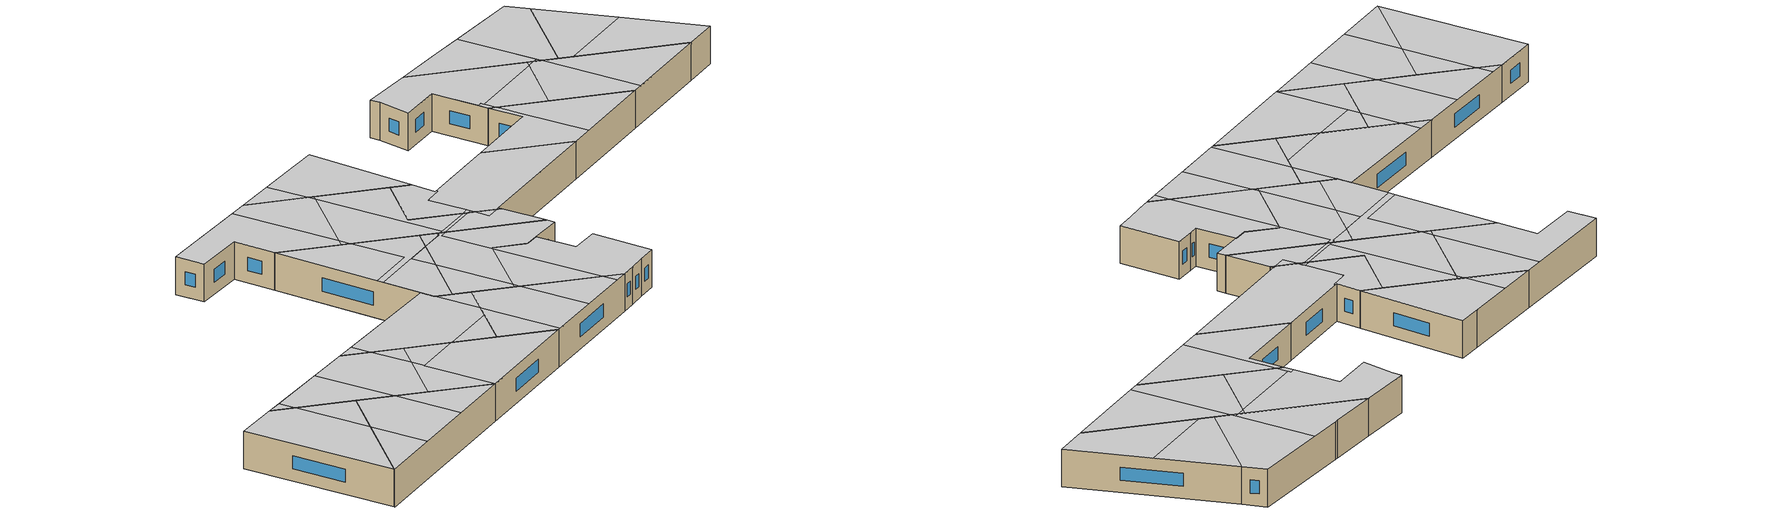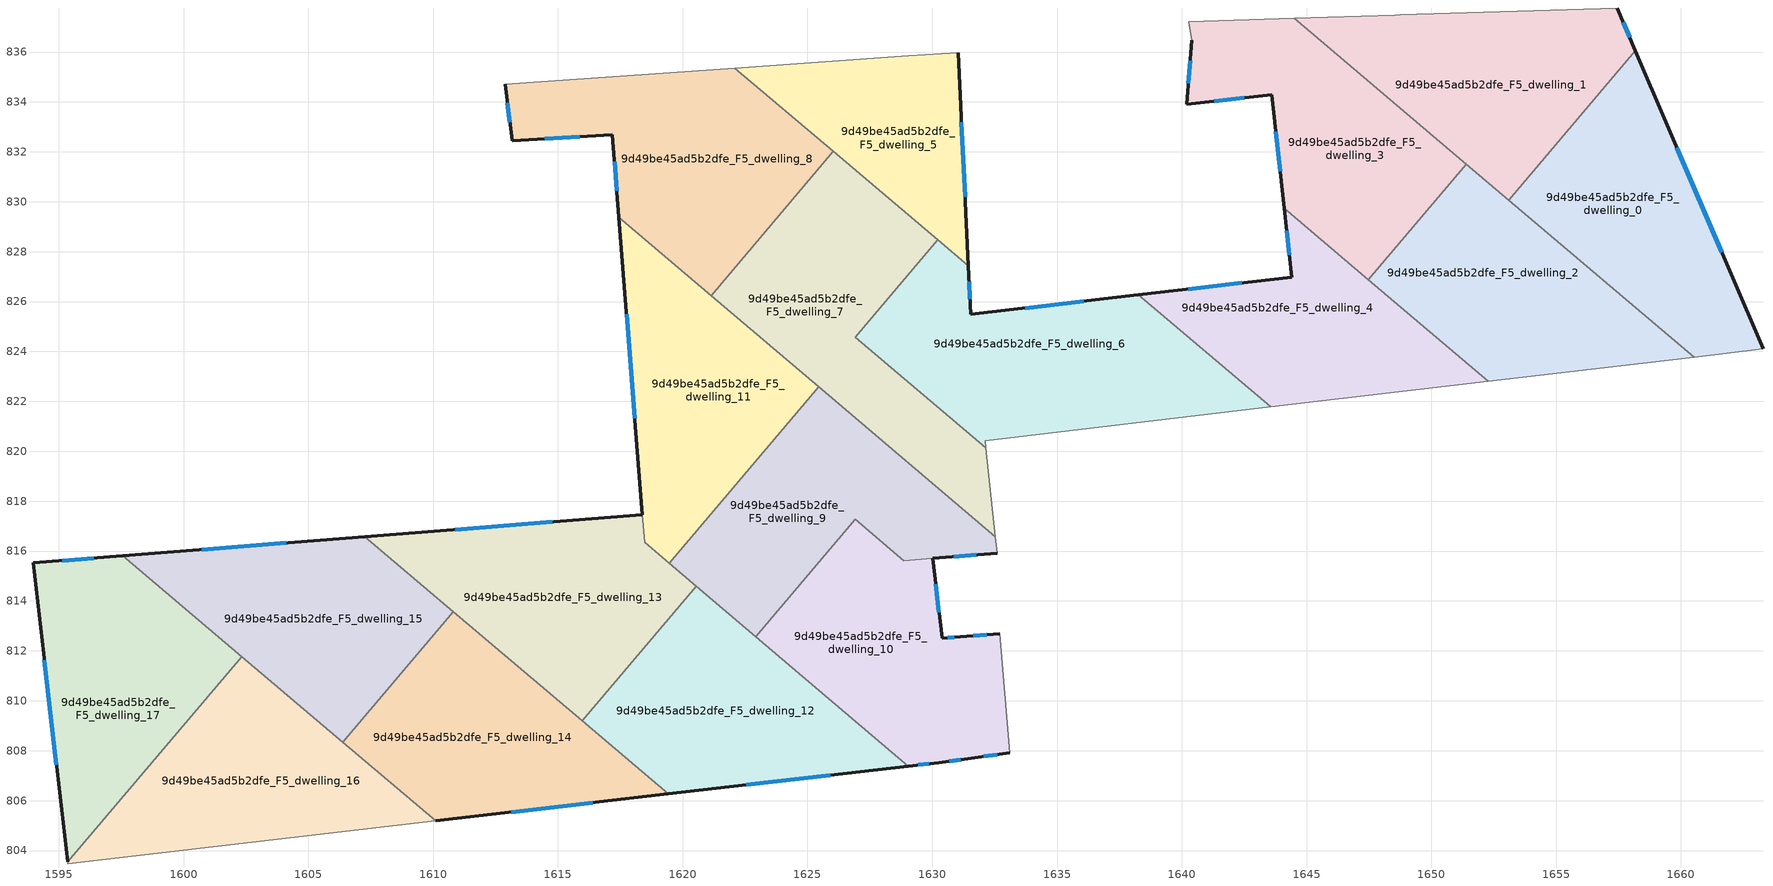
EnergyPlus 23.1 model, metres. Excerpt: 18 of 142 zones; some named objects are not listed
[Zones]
9d49be45ad5b2dfe_F5_dwelling_0
 floor to 9d49be45ad5b2dfe_F4_dwelling_0 (EU_floor_Construction): 1658.18,836.04 1663.29,824.1 1660.53,823.78 1653.11,830.06 z15
 wall outside (EU_wall_Construction): 1663.29,824.1 1658.18,836.04 z15:18
 wall to 9d49be45ad5b2dfe_F5_dwelling_1 (EU_wall_Construction): 1658.18,836.04 1653.11,830.06 z15:18
 wall adiabatic (EU_wall_Construction): 1660.53,823.78 1663.29,824.1 z15:18
 wall to 9d49be45ad5b2dfe_F5_dwelling_2 (EU_wall_Construction): 1653.11,830.06 1660.53,823.78 z15:18
 window (EU_Window_Construction): 1661.63,827.99 1659.84,832.16 z15.98:17.02
 ceiling to 9d49be45ad5b2dfe_F6_dwelling_0 (EU_floor_Construction): 1663.29,824.1 1660.71,830.14 1653.94,829.35 1660.53,823.78 z18
 ceiling to 9d49be45ad5b2dfe_F6_dwelling_1 (EU_floor_Construction): 1660.71,830.14 1658.18,836.04 1653.11,830.06 1653.94,829.35 z18
9d49be45ad5b2dfe_F5_dwelling_1
 floor to 9d49be45ad5b2dfe_F4_dwelling_1 (EU_floor_Construction): 1657.45,837.75 1658.18,836.04 1653.11,830.06 1644.51,837.35 1648.53,837.48 1648.76,837.49 z15
 wall outside (EU_wall_Construction): 1658.18,836.04 1657.45,837.75 z15:18
 wall adiabatic (EU_wall_Construction): 1657.45,837.75 1648.76,837.49 1648.53,837.48 1644.51,837.35 z15:18
 wall to 9d49be45ad5b2dfe_F5_dwelling_3 (EU_wall_Construction): 1644.51,837.35 1651.4,831.51 z15:18
 wall to 9d49be45ad5b2dfe_F5_dwelling_2 (EU_wall_Construction): 1651.4,831.51 1653.11,830.06 z15:18
 window (EU_Window_Construction): 1657.94,836.6 1657.69,837.2 z15.98:17.02
 ceiling to 9d49be45ad5b2dfe_F6_dwelling_1 (EU_floor_Construction): 1653.11,830.06 1658.18,836.04 1657.45,837.75 1651.41,837.57 1652.19,830.84 z18
 ceiling to 9d49be45ad5b2dfe_F6_dwelling_3 (EU_floor_Construction): 1652.14,831.24 1651.41,837.57 1648.76,837.49 1644.51,837.35 1651.77,831.2 z18
 ceiling to 9d49be45ad5b2dfe_F6_dwelling_2 (EU_floor_Construction): 1652.19,830.84 1652.14,831.24 1651.77,831.2 z18
9d49be45ad5b2dfe_F5_dwelling_10
 floor to 9d49be45ad5b2dfe_F4_dwelling_10 (EU_floor_Construction): 1630.01,815.71 1630.39,812.51 1631.11,812.57 1632.71,812.69 1633.11,807.91 1631.56,807.7 1630.25,807.52 1629.05,807.38 1622.92,812.57 1626.91,817.28 1628.87,815.62 z15
 wall outside (EU_wall_Construction): 1632.71,812.69 1631.11,812.57 1630.39,812.51 1630.01,815.71 / 1629.05,807.38 1630.25,807.52 1631.56,807.7 1633.11,807.91 z15:18
 wall adiabatic (EU_wall_Construction): 1633.11,807.91 1632.71,812.69 z15:18
 wall to 9d49be45ad5b2dfe_F5_dwelling_9 (EU_wall_Construction): 1630.01,815.71 1628.87,815.62 / 1628.86,815.62 1626.91,817.28 1622.92,812.57 z15:18
 wall to 9d49be45ad5b2dfe_F5_dwelling_12 (EU_wall_Construction): 1622.92,812.57 1629.05,807.38 z15:18
 window (EU_Window_Construction): 1632.19,812.65 1631.63,812.61 / 1632.07,807.77 1632.61,807.84 / 1630.68,807.58 1631.14,807.64 / 1629.44,807.43 1629.86,807.48 / 1630.27,813.55 1630.14,814.67 / 1630.88,812.55 1630.63,812.53 z15.98:17.02
 ceiling to 9d49be45ad5b2dfe_F6_dwelling_6 (EU_floor_Construction): 1633.11,807.91 1632.71,812.69 1631.11,812.57 1630.39,812.51 1630.01,815.71 1628.87,815.62 1626.91,817.28 1626.81,817.16 1627.83,808.42 1629.05,807.38 1630.25,807.52 1631.56,807.7 z18
 ceiling to 9d49be45ad5b2dfe_F6_dwelling_7 (EU_floor_Construction): 1627.83,808.42 1626.81,817.16 1623.17,812.86 1623.23,812.31 z18
 ceiling to 9d49be45ad5b2dfe_F6_dwelling_9 (EU_floor_Construction): 1623.23,812.31 1623.17,812.86 1622.92,812.57 z18
9d49be45ad5b2dfe_F5_dwelling_11
 floor to 9d49be45ad5b2dfe_F4_dwelling_11 (EU_floor_Construction): 1625.46,822.58 1619.46,815.5 1618.47,816.34 1617.44,829.37 z15
 wall outside (EU_wall_Construction): 1617.44,829.37 1618.38,817.46 z15:18
 wall to 9d49be45ad5b2dfe_F5_dwelling_9 (EU_wall_Construction): 1619.46,815.5 1625.46,822.58 z15:18
 wall to 9d49be45ad5b2dfe_F5_dwelling_7 (EU_wall_Construction): 1625.46,822.58 1621.14,826.24 z15:18
 wall to 9d49be45ad5b2dfe_F5_dwelling_13 (EU_wall_Construction): 1618.38,817.45 1618.47,816.34 1619.46,815.5 z15:18
 wall to 9d49be45ad5b2dfe_F5_dwelling_8 (EU_wall_Construction): 1621.14,826.24 1617.44,829.37 z15:18
 window (EU_Window_Construction): 1617.75,825.5 1618.08,821.33 z15.98:17.02
 ceiling to 9d49be45ad5b2dfe_F6_dwelling_11 (EU_floor_Construction): 1622.16,821.53 1621.67,825.79 1617.44,829.37 1618.1,821.05 z18
 ceiling to 9d49be45ad5b2dfe_F6_dwelling_10 (EU_floor_Construction): 1624.33,821.25 1625.46,822.58 1621.67,825.79 1622.16,821.53 1618.1,821.05 1618.14,820.53 z18
 ceiling to 9d49be45ad5b2dfe_F6_dwelling_9 (EU_floor_Construction): 1622.45,819.03 1622.23,820.97 1624.3,821.21 1624.33,821.25 1618.14,820.53 1618.42,816.94 1618.49,816.32 1619.46,815.5 z18
 ceiling adiabatic (EU_roof_Construction): 1622.45,819.03 1624.3,821.21 1622.23,820.97 z18
9d49be45ad5b2dfe_F5_dwelling_12
 floor to 9d49be45ad5b2dfe_F4_dwelling_12 (EU_floor_Construction): 1629.05,807.38 1619.43,806.27 1615.97,809.2 1620.54,814.59 z15
 wall outside (EU_wall_Construction): 1619.43,806.27 1629.05,807.38 z15:18
 wall to 9d49be45ad5b2dfe_F5_dwelling_13 (EU_wall_Construction): 1620.54,814.59 1615.97,809.2 z15:18
 wall to 9d49be45ad5b2dfe_F5_dwelling_14 (EU_wall_Construction): 1615.97,809.2 1619.43,806.27 z15:18
 wall to 9d49be45ad5b2dfe_F5_dwelling_9 (EU_wall_Construction): 1622.92,812.57 1620.54,814.59 z15:18
 window (EU_Window_Construction): 1622.56,806.63 1625.92,807.02 z15.98:17.02
 ceiling to 9d49be45ad5b2dfe_F6_dwelling_9 (EU_floor_Construction): 1623.87,806.78 1623.23,812.31 1620.54,814.59 1618.92,812.68 1619.66,806.29 z18
 ceiling to 9d49be45ad5b2dfe_F6_dwelling_6 (EU_floor_Construction): 1629.05,807.38 1627.83,808.42 1627.96,807.26 z18
 ceiling adiabatic (EU_roof_Construction): 1627.96,807.26 1627.83,808.42 1623.23,812.31 1623.87,806.78 1619.66,806.29 1618.92,812.68 1615.97,809.2 1619.43,806.27 z18
9d49be45ad5b2dfe_F5_dwelling_13
 floor to 9d49be45ad5b2dfe_F4_dwelling_13 (EU_floor_Construction): 1618.38,817.45 1618.47,816.34 1620.54,814.59 1615.97,809.2 1607.26,816.57 z15
 wall outside (EU_wall_Construction): 1618.38,817.45 1607.26,816.57 z15:18
 wall to 9d49be45ad5b2dfe_F5_dwelling_15 (EU_wall_Construction): 1607.26,816.57 1610.81,813.57 z15:18
 wall to 9d49be45ad5b2dfe_F5_dwelling_14 (EU_wall_Construction): 1610.81,813.57 1615.97,809.2 z15:18
 wall to 9d49be45ad5b2dfe_F5_dwelling_9 (EU_wall_Construction): 1620.54,814.59 1619.46,815.5 z15:18
 window (EU_Window_Construction): 1614.77,817.17 1610.88,816.86 z15.98:17.02
 ceiling to 9d49be45ad5b2dfe_F6_dwelling_13 (EU_floor_Construction): 1618.23,811.87 1618.92,812.68 1618.49,816.32 1618.47,816.34 1618.42,816.94 1618.36,817.45 1608.79,816.69 1608.97,815.13 1613.47,811.32 z18
 ceiling to 9d49be45ad5b2dfe_F6_dwelling_12 (EU_floor_Construction): 1615.97,809.2 1618.23,811.87 1613.47,811.32 z18
 ceiling to 9d49be45ad5b2dfe_F6_dwelling_14 (EU_floor_Construction): 1608.97,815.13 1608.79,816.69 1607.26,816.57 z18
 ceiling to 9d49be45ad5b2dfe_F6_dwelling_9 (EU_floor_Construction): 1618.92,812.68 1620.54,814.59 1618.49,816.32 z18
9d49be45ad5b2dfe_F5_dwelling_14
 floor to 9d49be45ad5b2dfe_F4_dwelling_14 (EU_floor_Construction): 1619.43,806.27 1610.1,805.18 1606.38,808.34 1610.81,813.57 z15
 wall outside (EU_wall_Construction): 1610.1,805.18 1619.43,806.27 z15:18
 wall to 9d49be45ad5b2dfe_F5_dwelling_15 (EU_wall_Construction): 1610.81,813.57 1606.38,808.34 z15:18
 wall to 9d49be45ad5b2dfe_F5_dwelling_16 (EU_wall_Construction): 1606.38,808.34 1610.1,805.18 z15:18
 window (EU_Window_Construction): 1613.14,805.54 1616.4,805.91 z15.98:17.02
 ceiling to 9d49be45ad5b2dfe_F6_dwelling_12 (EU_floor_Construction): 1619.43,806.27 1613.47,811.32 1609.46,810.85 1610.12,805.19 z18
 ceiling to 9d49be45ad5b2dfe_F6_dwelling_14 (EU_floor_Construction): 1610.12,805.19 1609.35,811.85 1606.38,808.34 1610.1,805.18 z18
 ceiling to 9d49be45ad5b2dfe_F6_dwelling_13 (EU_floor_Construction): 1613.47,811.32 1610.81,813.57 1609.35,811.85 1609.46,810.85 z18
9d49be45ad5b2dfe_F5_dwelling_15
 floor to 9d49be45ad5b2dfe_F4_dwelling_15 (EU_floor_Construction): 1610.81,813.57 1606.38,808.34 1597.57,815.81 1607.26,816.57 z15
 wall outside (EU_wall_Construction): 1607.26,816.57 1597.57,815.81 z15:18
 wall to 9d49be45ad5b2dfe_F5_dwelling_17 (EU_wall_Construction): 1597.57,815.81 1602.33,811.77 z15:18
 wall to 9d49be45ad5b2dfe_F5_dwelling_16 (EU_wall_Construction): 1602.33,811.77 1606.37,808.34 z15:18
 window (EU_Window_Construction): 1604.11,816.32 1600.72,816.06 z15.98:17.02
 ceiling to 9d49be45ad5b2dfe_F6_dwelling_14 (EU_floor_Construction): 1606.38,808.34 1609.35,811.85 1608.97,815.13 1607.26,816.57 1603.77,816.3 1604.51,809.93 z18
 ceiling to 9d49be45ad5b2dfe_F6_dwelling_13 (EU_floor_Construction): 1609.35,811.85 1610.81,813.57 1608.97,815.13 z18
 ceiling to 9d49be45ad5b2dfe_F6_dwelling_15 (EU_floor_Construction): 1604.51,809.93 1603.77,816.3 1598.83,815.91 1598.98,814.61 z18
 ceiling to 9d49be45ad5b2dfe_F6_dwelling_16 (EU_floor_Construction): 1598.98,814.61 1598.83,815.91 1597.57,815.81 z18
9d49be45ad5b2dfe_F5_dwelling_16
 floor to 9d49be45ad5b2dfe_F4_dwelling_16 (EU_floor_Construction): 1610.1,805.18 1595.36,803.47 1595.35,803.54 1602.33,811.77 z15
 wall adiabatic (EU_wall_Construction): 1595.35,803.54 1595.36,803.47 1610.1,805.18 z15:18
 wall to 9d49be45ad5b2dfe_F5_dwelling_17 (EU_wall_Construction): 1602.33,811.77 1595.35,803.54 z15:18
 ceiling to 9d49be45ad5b2dfe_F6_dwelling_15 (EU_floor_Construction): 1605.12,804.61 1604.51,809.93 1602.33,811.77 1599.67,808.64 1600.21,804.04 z18
 ceiling to 9d49be45ad5b2dfe_F6_dwelling_16 (EU_floor_Construction): 1600.21,804.04 1599.67,808.64 1595.35,803.54 1595.36,803.47 z18
 ceiling to 9d49be45ad5b2dfe_F6_dwelling_14 (EU_floor_Construction): 1610.1,805.18 1604.51,809.93 1605.12,804.61 z18
9d49be45ad5b2dfe_F5_dwelling_17
 floor to 9d49be45ad5b2dfe_F4_dwelling_17 (EU_floor_Construction): 1602.33,811.77 1595.35,803.54 1593.96,815.52 1597.57,815.81 z15
 wall outside (EU_wall_Construction): 1597.57,815.81 1593.96,815.52 1595.35,803.54 z15:18
 window (EU_Window_Construction): 1594.42,811.63 1594.9,807.44 / 1596.4,815.72 1595.14,815.62 z15.98:17.02
 ceiling to 9d49be45ad5b2dfe_F6_dwelling_16 (EU_floor_Construction): 1595.35,803.54 1599.67,808.64 1598.98,814.61 1597.57,815.81 1593.96,815.52 z18
 ceiling to 9d49be45ad5b2dfe_F6_dwelling_15 (EU_floor_Construction): 1599.67,808.64 1602.33,811.77 1598.98,814.61 z18
9d49be45ad5b2dfe_F5_dwelling_2
 floor to 9d49be45ad5b2dfe_F4_dwelling_2 (EU_floor_Construction): 1660.53,823.78 1652.28,822.8 1647.47,826.88 1651.4,831.51 z15
 wall to 9d49be45ad5b2dfe_F5_dwelling_3 (EU_wall_Construction): 1651.4,831.51 1647.47,826.88 z15:18
 wall adiabatic (EU_wall_Construction): 1652.28,822.8 1660.53,823.78 z15:18
 wall to 9d49be45ad5b2dfe_F5_dwelling_4 (EU_wall_Construction): 1647.47,826.88 1652.28,822.8 z15:18
 ceiling to 9d49be45ad5b2dfe_F6_dwelling_2 (EU_floor_Construction): 1653.11,822.9 1652.19,830.84 1651.77,831.2 1651.06,831.11 1647.47,826.88 1652.28,822.8 z18
 ceiling adiabatic (EU_roof_Construction): 1660.53,823.78 1652.19,830.84 1653.11,822.9 z18
 ceiling to 9d49be45ad5b2dfe_F6_dwelling_3 (EU_floor_Construction): 1651.77,831.2 1651.4,831.51 1651.06,831.11 z18
9d49be45ad5b2dfe_F5_dwelling_3
 floor to 9d49be45ad5b2dfe_F4_dwelling_3 (EU_floor_Construction): 1651.4,831.51 1647.47,826.88 1644.1,829.74 1643.6,834.28 1640.2,833.9 1640.4,836.48 1640.28,837.21 1644.51,837.35 z15
 wall outside (EU_wall_Construction): 1640.4,836.48 1640.2,833.9 1643.6,834.28 1644.1,829.74 z15:18
 wall adiabatic (EU_wall_Construction): 1644.51,837.35 1640.28,837.21 1640.4,836.48 z15:18
 wall to 9d49be45ad5b2dfe_F5_dwelling_4 (EU_wall_Construction): 1644.1,829.74 1647.47,826.88 z15:18
 window (EU_Window_Construction): 1643.76,832.8 1643.94,831.21 / 1641.31,834.02 1642.5,834.16 / 1640.34,835.64 1640.27,834.74 z15.98:17.02
 ceiling to 9d49be45ad5b2dfe_F6_dwelling_3 (EU_floor_Construction): 1651.06,831.11 1651.4,831.51 1644.51,837.35 1640.28,837.21 1640.4,836.48 1640.2,833.9 1643.6,834.28 1644.01,830.55 1644.39,830.59 1644.42,830.34 z18
 ceiling to 9d49be45ad5b2dfe_F6_dwelling_4 (EU_floor_Construction): 1644.53,829.37 1644.39,830.59 1644.01,830.55 1644.1,829.74 z18
 ceiling to 9d49be45ad5b2dfe_F6_dwelling_2 (EU_floor_Construction): 1647.47,826.88 1651.06,831.11 1644.42,830.34 1644.53,829.37 z18
9d49be45ad5b2dfe_F5_dwelling_4
 floor to 9d49be45ad5b2dfe_F4_dwelling_4 (EU_floor_Construction): 1652.28,822.8 1643.56,821.78 1638.26,826.27 1644.4,826.98 1644.1,829.74 z15
 wall outside (EU_wall_Construction): 1644.1,829.74 1644.4,826.98 1638.26,826.27 z15:18
 wall adiabatic (EU_wall_Construction): 1643.56,821.78 1652.28,822.8 z15:18
 wall to 9d49be45ad5b2dfe_F5_dwelling_6 (EU_wall_Construction): 1638.26,826.27 1643.56,821.78 z15:18
 window (EU_Window_Construction): 1642.41,826.75 1640.26,826.5 / 1644.2,828.84 1644.3,827.88 z15.98:17.02
 ceiling to 9d49be45ad5b2dfe_F6_dwelling_4 (EU_floor_Construction): 1645.38,821.99 1644.75,827.48 1644.72,827.76 1644.71,827.77 1644.71,827.79 1644.64,828.37 1644.61,828.67 1644.6,828.78 1644.58,828.97 1644.53,829.37 1644.1,829.74 1644.4,826.98 1638.26,826.27 1643.56,821.78 z18
 ceiling to 9d49be45ad5b2dfe_F6_dwelling_2 (EU_floor_Construction): 1652.28,822.8 1644.53,829.37 1644.58,828.97 1644.6,828.78 1644.61,828.67 1644.63,828.45 1644.65,828.28 1644.71,827.79 1644.71,827.77 1644.72,827.76 1644.75,827.48 1645.38,821.99 z18
9d49be45ad5b2dfe_F5_dwelling_5
 floor to 9d49be45ad5b2dfe_F4_dwelling_5 (EU_floor_Construction): 1631.03,835.96 1631.45,827.43 1622.09,835.36 1629.06,835.84 z15
 wall outside (EU_wall_Construction): 1631.45,827.43 1631.03,835.96 z15:18
 wall adiabatic (EU_wall_Construction): 1631.03,835.96 1629.06,835.84 1622.09,835.36 z15:18
 wall to 9d49be45ad5b2dfe_F5_dwelling_7 (EU_wall_Construction): 1626.03,832.02 1630.22,828.47 z15:18
 wall to 9d49be45ad5b2dfe_F5_dwelling_6 (EU_wall_Construction): 1630.22,828.47 1631.45,827.43 z15:18
 wall to 9d49be45ad5b2dfe_F5_dwelling_8 (EU_wall_Construction): 1622.09,835.36 1626.03,832.02 z15:18
 window (EU_Window_Construction): 1631.31,830.2 1631.17,833.19 z15.98:17.02
 ceiling to 9d49be45ad5b2dfe_F6_dwelling_8 (EU_floor_Construction): 1631.45,827.43 1631.03,835.96 1629.06,835.84 1625.28,835.58 1625.65,832.34 z18
 ceiling to 9d49be45ad5b2dfe_F6_dwelling_10 (EU_floor_Construction): 1625.65,832.34 1625.28,835.58 1622.09,835.36 z18
9d49be45ad5b2dfe_F5_dwelling_6
 floor to 9d49be45ad5b2dfe_F4_dwelling_6 (EU_floor_Construction): 1638.26,826.27 1643.56,821.78 1632.12,820.43 1632.15,820.15 1626.92,824.58 1630.22,828.47 1631.45,827.43 1631.54,825.48 z15
 wall outside (EU_wall_Construction): 1638.26,826.27 1631.54,825.48 1631.45,827.43 z15:18
 wall to 9d49be45ad5b2dfe_F5_dwelling_7 (EU_wall_Construction): 1630.22,828.47 1626.92,824.58 1632.15,820.15 z15:18
 wall adiabatic (EU_wall_Construction): 1632.15,820.15 1632.12,820.43 1643.56,821.78 z15:18
 window (EU_Window_Construction): 1631.51,826.11 1631.48,826.79 / 1636.08,826.01 1633.73,825.74 z15.98:17.02
 ceiling to 9d49be45ad5b2dfe_F6_dwelling_7 (EU_floor_Construction): 1630.59,821.77 1630.56,822.04 1629.99,821.98 1630.28,821.73 z18
 ceiling to 9d49be45ad5b2dfe_F6_dwelling_8 (EU_floor_Construction): 1630.56,822.04 1630.2,825.15 1630.35,825.16 1630.34,825.19 1631.7,825.35 1631.69,825.5 1631.54,825.48 1631.45,827.43 1630.22,828.47 1626.92,824.58 1629.99,821.98 z18
 ceiling to 9d49be45ad5b2dfe_F6_dwelling_6 (EU_floor_Construction): 1630.63,821.43 1630.59,821.77 1630.28,821.73 z18; 1632.15,820.15 1632.12,820.43 1631.85,820.4 z18
 ceiling adiabatic (EU_roof_Construction): 1643.56,821.78 1638.26,826.27 1631.54,825.48 1631.69,825.5 1631.7,825.35 1630.34,825.19 1630.35,825.16 1630.2,825.15 1630.63,821.43 1631.85,820.4 z18
9d49be45ad5b2dfe_F5_dwelling_7
 floor to 9d49be45ad5b2dfe_F4_dwelling_7 (EU_floor_Construction): 1630.22,828.47 1626.92,824.58 1632.15,820.15 1632.53,816.58 1621.14,826.24 1626.03,832.02 z15
 wall adiabatic (EU_wall_Construction): 1632.53,816.58 1632.15,820.15 z15:18
 wall to 9d49be45ad5b2dfe_F5_dwelling_8 (EU_wall_Construction): 1626.03,832.02 1621.14,826.24 z15:18
 wall to 9d49be45ad5b2dfe_F5_dwelling_9 (EU_wall_Construction): 1625.46,822.58 1632.53,816.58 z15:18
 ceiling to 9d49be45ad5b2dfe_F6_dwelling_10 (EU_floor_Construction): 1626.9,821.62 1625.73,831.66 1621.56,826.74 1621.67,825.79 1626.63,821.59 z18
 ceiling to 9d49be45ad5b2dfe_F6_dwelling_8 (EU_floor_Construction): 1629.99,821.98 1626.92,824.58 1630.22,828.47 1626.03,832.02 1625.73,831.66 1626.9,821.62 z18
 ceiling to 9d49be45ad5b2dfe_F6_dwelling_11 (EU_floor_Construction): 1621.67,825.79 1621.56,826.74 1621.14,826.24 z18
 ceiling to 9d49be45ad5b2dfe_F6_dwelling_5 (EU_floor_Construction): 1631.85,820.4 1630.63,821.43 1630.76,820.27 z18
 ceiling to 9d49be45ad5b2dfe_F6_dwelling_6 (EU_floor_Construction): 1632.53,816.59 1632.15,820.15 1631.85,820.4 1630.76,820.27 1630.63,821.43 1630.28,821.73 1626.92,821.34 z18
 ceiling to 9d49be45ad5b2dfe_F6_dwelling_7 (EU_floor_Construction): 1630.28,821.73 1629.99,821.98 1626.63,821.59 1626.92,821.34 z18
9d49be45ad5b2dfe_F5_dwelling_8
 floor to 9d49be45ad5b2dfe_F4_dwelling_8 (EU_floor_Construction): 1626.03,832.02 1621.14,826.24 1617.44,829.37 1617.18,832.68 1613.16,832.44 1612.88,834.71 1622.09,835.36 z15
 wall outside (EU_wall_Construction): 1612.88,834.71 1613.16,832.44 1617.18,832.68 1617.44,829.37 z15:18
 wall adiabatic (EU_wall_Construction): 1622.09,835.36 1612.88,834.71 z15:18
 window (EU_Window_Construction): 1617.27,831.61 1617.36,830.45 / 1614.47,832.52 1615.88,832.6 / 1612.97,833.97 1613.07,833.18 z15.98:17.02
 ceiling to 9d49be45ad5b2dfe_F6_dwelling_11 (EU_floor_Construction): 1621.14,826.24 1621.56,826.74 1620.57,835.25 1612.88,834.71 1613.16,832.44 1617.18,832.68 1617.44,829.37 z18
 ceiling to 9d49be45ad5b2dfe_F6_dwelling_10 (EU_floor_Construction): 1621.56,826.74 1625.73,831.66 1625.65,832.34 1622.09,835.36 1620.57,835.25 z18
 ceiling to 9d49be45ad5b2dfe_F6_dwelling_8 (EU_floor_Construction): 1625.73,831.66 1626.03,832.02 1625.65,832.34 z18
9d49be45ad5b2dfe_F5_dwelling_9
 floor to 9d49be45ad5b2dfe_F4_dwelling_9 (EU_floor_Construction): 1632.53,816.58 1632.6,815.92 1628.87,815.62 1626.91,817.28 1622.92,812.57 1619.46,815.5 1625.46,822.58 z15
 wall outside (EU_wall_Construction): 1630.02,815.71 1632.6,815.92 z15:18
 wall adiabatic (EU_wall_Construction): 1632.6,815.92 1632.53,816.58 z15:18
 window (EU_Window_Construction): 1630.86,815.78 1631.76,815.85 z15.98:17.02
 ceiling to 9d49be45ad5b2dfe_F6_dwelling_7 (EU_floor_Construction): 1623.17,812.86 1626.81,817.16 1626.33,821.28 1626.92,821.34 1626.63,821.59 1626.3,821.55 1626.31,821.44 1624.3,821.21 1622.45,819.03 z18
 ceiling to 9d49be45ad5b2dfe_F6_dwelling_6 (EU_floor_Construction): 1632.6,815.92 1632.53,816.59 1626.92,821.34 1626.33,821.28 1626.81,817.16 1626.91,817.28 1628.86,815.62 z18
 ceiling to 9d49be45ad5b2dfe_F6_dwelling_9 (EU_floor_Construction): 1622.92,812.57 1623.17,812.86 1622.45,819.03 1619.46,815.5 z18; 1626.31,821.44 1626.31,821.48 1624.33,821.25 1624.3,821.21 z18
 ceiling to 9d49be45ad5b2dfe_F6_dwelling_10 (EU_floor_Construction): 1626.63,821.59 1625.46,822.58 1624.33,821.25 1626.31,821.48 1626.3,821.55 z18
[Building]
EU S2 Campaign: North Axis=0; Terrain=City; Solar Distribution=FullExterior
[Site:Location]
Bologna: Latitude=44.5; Longitude=11.25; Time Zone=1; Elevation=37
[SizingPeriod:WeatherFileDays]
AnnualSizingPeriod: Begin Month=1; Begin Day of Month=1; End Month=12; End Day of Month=31; Day of Week for Start Day=Monday; Use Weather File Daylight Saving Period=No; Use Weather File Rain and Snow Indicators=No
[MATERIAL]
EU_InternalMass_Material: Roughness=MediumRough; Thickness=0.1; Conductivity=1; Density=1800; Specific Heat=900; Thermal Absorptance=0.9; Solar Absorptance=0.7; Visible Absorptance=0.7
[MATERIAL:NOMASS] Roughness=MediumRough; Thermal Absorptance=0.9; Solar Absorptance=0.7; Visible Absorptance=0.7
Name | Thermal Resistance
EU_wall_NoMass | 0.905828
EU_roof_NoMass | 0.37593
EU_floor_NoMass | 0.67114
[WINDOWMATERIAL:SIMPLEGLAZINGSYSTEM]
EU_Window_SimpleGlazing: UFactor=4.52486; Solar Heat Gain Coefficient=0.85; Visible Transmittance=0.85
[CONSTRUCTION]
EU_wall_Construction: EU_wall_NoMass
EU_roof_Construction: EU_roof_NoMass
EU_floor_Construction: EU_floor_NoMass
EU_Window_Construction: EU_Window_SimpleGlazing
EU_InternalMass_Construction: EU_InternalMass_Material
[ZONE] Type=1; Multiplier=1; Ceiling Height=autocalculate; Floor Area=autocalculate; Part of Total Floor Area=Yes
Name | Volume
9d49be45ad5b2dfe_F5_dwelling_0 | 166.42
9d49be45ad5b2dfe_F5_dwelling_1 | 166.406
9d49be45ad5b2dfe_F5_dwelling_10 | 168.581
9d49be45ad5b2dfe_F5_dwelling_11 | 164.245
9d49be45ad5b2dfe_F5_dwelling_12 | 166.401
9d49be45ad5b2dfe_F5_dwelling_13 | 168.286
9d49be45ad5b2dfe_F5_dwelling_14 | 166.407
9d49be45ad5b2dfe_F5_dwelling_15 | 166.425
9d49be45ad5b2dfe_F5_dwelling_16; 9d49be45ad5b2dfe_F5_dwelling_17 | 166.411
9d49be45ad5b2dfe_F5_dwelling_2 | 166.408
9d49be45ad5b2dfe_F5_dwelling_3 | 166.436
9d49be45ad5b2dfe_F5_dwelling_4 | 144.458
9d49be45ad5b2dfe_F5_dwelling_5 | 115.017
9d49be45ad5b2dfe_F5_dwelling_6 | 203.076
9d49be45ad5b2dfe_F5_dwelling_7 | 185.073
9d49be45ad5b2dfe_F5_dwelling_8 | 185.024
9d49be45ad5b2dfe_F5_dwelling_9 | 164.002
[INTERNALMASS] Construction=EU_InternalMass_Construction
Name | Zone or ZoneList | Surface Area
9d49be45ad5b2dfe_F5_dwelling_0_EU_InternalMass | 9d49be45ad5b2dfe_F5_dwelling_0 | 55.4743
9d49be45ad5b2dfe_F5_dwelling_1_EU_InternalMass | 9d49be45ad5b2dfe_F5_dwelling_1 | 55.4686
9d49be45ad5b2dfe_F5_dwelling_2_EU_InternalMass | 9d49be45ad5b2dfe_F5_dwelling_2 | 55.4699
9d49be45ad5b2dfe_F5_dwelling_3_EU_InternalMass | 9d49be45ad5b2dfe_F5_dwelling_3 | 55.4782
9d49be45ad5b2dfe_F5_dwelling_4_EU_InternalMass | 9d49be45ad5b2dfe_F5_dwelling_4 | 48.1524
9d49be45ad5b2dfe_F5_dwelling_5_EU_InternalMass | 9d49be45ad5b2dfe_F5_dwelling_5 | 38.3375
9d49be45ad5b2dfe_F5_dwelling_6_EU_InternalMass | 9d49be45ad5b2dfe_F5_dwelling_6 | 67.6956
9d49be45ad5b2dfe_F5_dwelling_7_EU_InternalMass | 9d49be45ad5b2dfe_F5_dwelling_7 | 61.6908
9d49be45ad5b2dfe_F5_dwelling_8_EU_InternalMass | 9d49be45ad5b2dfe_F5_dwelling_8 | 61.6752
9d49be45ad5b2dfe_F5_dwelling_9_EU_InternalMass | 9d49be45ad5b2dfe_F5_dwelling_9 | 54.6684
9d49be45ad5b2dfe_F5_dwelling_10_EU_InternalMass | 9d49be45ad5b2dfe_F5_dwelling_10 | 56.195
9d49be45ad5b2dfe_F5_dwelling_11_EU_InternalMass | 9d49be45ad5b2dfe_F5_dwelling_11 | 54.7399
9d49be45ad5b2dfe_F5_dwelling_12_EU_InternalMass | 9d49be45ad5b2dfe_F5_dwelling_12 | 55.4696
9d49be45ad5b2dfe_F5_dwelling_13_EU_InternalMass | 9d49be45ad5b2dfe_F5_dwelling_13 | 56.0965
9d49be45ad5b2dfe_F5_dwelling_14_EU_InternalMass | 9d49be45ad5b2dfe_F5_dwelling_14 | 55.4686
9d49be45ad5b2dfe_F5_dwelling_15_EU_InternalMass | 9d49be45ad5b2dfe_F5_dwelling_15 | 55.4745
9d49be45ad5b2dfe_F5_dwelling_16_EU_InternalMass | 9d49be45ad5b2dfe_F5_dwelling_16 | 55.4749
9d49be45ad5b2dfe_F5_dwelling_17_EU_InternalMass | 9d49be45ad5b2dfe_F5_dwelling_17 | 55.4727
[OTHEREQUIPMENT] Fuel Type=Electricity; Design Level Calculation Method=Watts/Area; Power per Zone Floor Area=1; Fraction Latent=0; Fraction Radiant=0; Fraction Lost=0; Carbon Dioxide Generation Rate=0; EndUse Subcategory=EU_Step8_InternalGains
Name | Zone or ZoneList or Space or SpaceList | Schedule
EU_Step8_InternalGain_9d49be45ad5b2dfe_F5_dwelling_0_f000 | 9d49be45ad5b2dfe_F5_dwelling_0 | EU_Step8_GainSchedule_9d49be45ad5b2dfe_F5_dwelling_0_f000
EU_Step8_InternalGain_9d49be45ad5b2dfe_F5_dwelling_1_f000 | 9d49be45ad5b2dfe_F5_dwelling_1 | EU_Step8_GainSchedule_9d49be45ad5b2dfe_F5_dwelling_1_f000
EU_Step8_InternalGain_9d49be45ad5b2dfe_F5_dwelling_2_f000 | 9d49be45ad5b2dfe_F5_dwelling_2 | EU_Step8_GainSchedule_9d49be45ad5b2dfe_F5_dwelling_2_f000
EU_Step8_InternalGain_9d49be45ad5b2dfe_F5_dwelling_3_f000 | 9d49be45ad5b2dfe_F5_dwelling_3 | EU_Step8_GainSchedule_9d49be45ad5b2dfe_F5_dwelling_3_f000
EU_Step8_InternalGain_9d49be45ad5b2dfe_F5_dwelling_4_f000 | 9d49be45ad5b2dfe_F5_dwelling_4 | EU_Step8_GainSchedule_9d49be45ad5b2dfe_F5_dwelling_4_f000
EU_Step8_InternalGain_9d49be45ad5b2dfe_F5_dwelling_5_f000 | 9d49be45ad5b2dfe_F5_dwelling_5 | EU_Step8_GainSchedule_9d49be45ad5b2dfe_F5_dwelling_5_f000
EU_Step8_InternalGain_9d49be45ad5b2dfe_F5_dwelling_6_f000 | 9d49be45ad5b2dfe_F5_dwelling_6 | EU_Step8_GainSchedule_9d49be45ad5b2dfe_F5_dwelling_6_f000
EU_Step8_InternalGain_9d49be45ad5b2dfe_F5_dwelling_7_f000 | 9d49be45ad5b2dfe_F5_dwelling_7 | EU_Step8_GainSchedule_9d49be45ad5b2dfe_F5_dwelling_7_f000
EU_Step8_InternalGain_9d49be45ad5b2dfe_F5_dwelling_8_f000 | 9d49be45ad5b2dfe_F5_dwelling_8 | EU_Step8_GainSchedule_9d49be45ad5b2dfe_F5_dwelling_8_f000
EU_Step8_InternalGain_9d49be45ad5b2dfe_F5_dwelling_9_f000 | 9d49be45ad5b2dfe_F5_dwelling_9 | EU_Step8_GainSchedule_9d49be45ad5b2dfe_F5_dwelling_9_f000
EU_Step8_InternalGain_9d49be45ad5b2dfe_F5_dwelling_10_f000 | 9d49be45ad5b2dfe_F5_dwelling_10 | EU_Step8_GainSchedule_9d49be45ad5b2dfe_F5_dwelling_10_f000
EU_Step8_InternalGain_9d49be45ad5b2dfe_F5_dwelling_11_f000 | 9d49be45ad5b2dfe_F5_dwelling_11 | EU_Step8_GainSchedule_9d49be45ad5b2dfe_F5_dwelling_11_f000
EU_Step8_InternalGain_9d49be45ad5b2dfe_F5_dwelling_12_f000 | 9d49be45ad5b2dfe_F5_dwelling_12 | EU_Step8_GainSchedule_9d49be45ad5b2dfe_F5_dwelling_12_f000
EU_Step8_InternalGain_9d49be45ad5b2dfe_F5_dwelling_13_f000 | 9d49be45ad5b2dfe_F5_dwelling_13 | EU_Step8_GainSchedule_9d49be45ad5b2dfe_F5_dwelling_13_f000
EU_Step8_InternalGain_9d49be45ad5b2dfe_F5_dwelling_14_f000 | 9d49be45ad5b2dfe_F5_dwelling_14 | EU_Step8_GainSchedule_9d49be45ad5b2dfe_F5_dwelling_14_f000
EU_Step8_InternalGain_9d49be45ad5b2dfe_F5_dwelling_15_f000 | 9d49be45ad5b2dfe_F5_dwelling_15 | EU_Step8_GainSchedule_9d49be45ad5b2dfe_F5_dwelling_15_f000
EU_Step8_InternalGain_9d49be45ad5b2dfe_F5_dwelling_16_f000 | 9d49be45ad5b2dfe_F5_dwelling_16 | EU_Step8_GainSchedule_9d49be45ad5b2dfe_F5_dwelling_16_f000
EU_Step8_InternalGain_9d49be45ad5b2dfe_F5_dwelling_17_f000 | 9d49be45ad5b2dfe_F5_dwelling_17 | EU_Step8_GainSchedule_9d49be45ad5b2dfe_F5_dwelling_17_f000
[ZONEVENTILATION:DESIGNFLOWRATE] Schedule=EU_AlwaysOn; Design Flow Rate Calculation Method=AirChanges/Hour; Air Changes per Hour=0.73129; Ventilation Type=Natural; Fan Pressure Rise=0; Fan Total Efficiency=1; Constant Term Coefficient=1; Temperature Term Coefficient=0; Velocity Term Coefficient=0; Velocity Squared Term Coefficient=0; Minimum Indoor Temperature=-100; Maximum Indoor Temperature=100; Delta Temperature=-100; Minimum Outdoor Temperature=-100; Maximum Outdoor Temperature=100; Maximum Wind Speed=40
Name | Zone or ZoneList or Space or SpaceList
EU_ConstantAir_9d49be45ad5b2dfe_F5_dwelling_0 | 9d49be45ad5b2dfe_F5_dwelling_0
EU_ConstantAir_9d49be45ad5b2dfe_F5_dwelling_1 | 9d49be45ad5b2dfe_F5_dwelling_1
EU_ConstantAir_9d49be45ad5b2dfe_F5_dwelling_2 | 9d49be45ad5b2dfe_F5_dwelling_2
EU_ConstantAir_9d49be45ad5b2dfe_F5_dwelling_3 | 9d49be45ad5b2dfe_F5_dwelling_3
EU_ConstantAir_9d49be45ad5b2dfe_F5_dwelling_4 | 9d49be45ad5b2dfe_F5_dwelling_4
EU_ConstantAir_9d49be45ad5b2dfe_F5_dwelling_5 | 9d49be45ad5b2dfe_F5_dwelling_5
EU_ConstantAir_9d49be45ad5b2dfe_F5_dwelling_6 | 9d49be45ad5b2dfe_F5_dwelling_6
EU_ConstantAir_9d49be45ad5b2dfe_F5_dwelling_7 | 9d49be45ad5b2dfe_F5_dwelling_7
EU_ConstantAir_9d49be45ad5b2dfe_F5_dwelling_8 | 9d49be45ad5b2dfe_F5_dwelling_8
EU_ConstantAir_9d49be45ad5b2dfe_F5_dwelling_9 | 9d49be45ad5b2dfe_F5_dwelling_9
EU_ConstantAir_9d49be45ad5b2dfe_F5_dwelling_10 | 9d49be45ad5b2dfe_F5_dwelling_10
EU_ConstantAir_9d49be45ad5b2dfe_F5_dwelling_11 | 9d49be45ad5b2dfe_F5_dwelling_11
EU_ConstantAir_9d49be45ad5b2dfe_F5_dwelling_12 | 9d49be45ad5b2dfe_F5_dwelling_12
EU_ConstantAir_9d49be45ad5b2dfe_F5_dwelling_13 | 9d49be45ad5b2dfe_F5_dwelling_13
EU_ConstantAir_9d49be45ad5b2dfe_F5_dwelling_14 | 9d49be45ad5b2dfe_F5_dwelling_14
EU_ConstantAir_9d49be45ad5b2dfe_F5_dwelling_15 | 9d49be45ad5b2dfe_F5_dwelling_15
EU_ConstantAir_9d49be45ad5b2dfe_F5_dwelling_16 | 9d49be45ad5b2dfe_F5_dwelling_16
EU_ConstantAir_9d49be45ad5b2dfe_F5_dwelling_17 | 9d49be45ad5b2dfe_F5_dwelling_17
[HVACTEMPLATE:ZONE:IDEALLOADSAIRSYSTEM] System Availability Schedule=EU_AlwaysOn; Maximum Heating Supply Air Temperature=50; Minimum Cooling Supply Air Temperature=13; Maximum Heating Supply Air Humidity Ratio=0.0156; Minimum Cooling Supply Air Humidity Ratio=0.0077; Heating Limit=NoLimit; Cooling Limit=NoLimit; Heating Availability Schedule=EU_AlwaysOn; Cooling Availability Schedule=EU_CoolingOff; Dehumidification Control Type=ConstantSensibleHeatRatio; Cooling Sensible Heat Ratio=0.7; Dehumidification Setpoint=60; Humidification Control Type=None; Humidification Setpoint=30; Outdoor Air Method=None; Outdoor Air Flow Rate per Person=0.00944; Outdoor Air Flow Rate per Zone Floor Area=0; Outdoor Air Flow Rate per Zone=0; Demand Controlled Ventilation Type=None; Outdoor Air Economizer Type=NoEconomizer; Heat Recovery Type=None; Sensible Heat Recovery Effectiveness=0.7; Latent Heat Recovery Effectiveness=0.65
Name | Template Thermostat
9d49be45ad5b2dfe_F5_dwelling_0 | EU_HeatOnly_9d49be45ad5b2dfe_F5_dwelling_0
9d49be45ad5b2dfe_F5_dwelling_1 | EU_HeatOnly_9d49be45ad5b2dfe_F5_dwelling_1
9d49be45ad5b2dfe_F5_dwelling_2 | EU_HeatOnly_9d49be45ad5b2dfe_F5_dwelling_2
9d49be45ad5b2dfe_F5_dwelling_3 | EU_HeatOnly_9d49be45ad5b2dfe_F5_dwelling_3
9d49be45ad5b2dfe_F5_dwelling_4 | EU_HeatOnly_9d49be45ad5b2dfe_F5_dwelling_4
9d49be45ad5b2dfe_F5_dwelling_5 | EU_HeatOnly_9d49be45ad5b2dfe_F5_dwelling_5
9d49be45ad5b2dfe_F5_dwelling_6 | EU_HeatOnly_9d49be45ad5b2dfe_F5_dwelling_6
9d49be45ad5b2dfe_F5_dwelling_7 | EU_HeatOnly_9d49be45ad5b2dfe_F5_dwelling_7
9d49be45ad5b2dfe_F5_dwelling_8 | EU_HeatOnly_9d49be45ad5b2dfe_F5_dwelling_8
9d49be45ad5b2dfe_F5_dwelling_9 | EU_HeatOnly_9d49be45ad5b2dfe_F5_dwelling_9
9d49be45ad5b2dfe_F5_dwelling_10 | EU_HeatOnly_9d49be45ad5b2dfe_F5_dwelling_10
9d49be45ad5b2dfe_F5_dwelling_11 | EU_HeatOnly_9d49be45ad5b2dfe_F5_dwelling_11
9d49be45ad5b2dfe_F5_dwelling_12 | EU_HeatOnly_9d49be45ad5b2dfe_F5_dwelling_12
9d49be45ad5b2dfe_F5_dwelling_13 | EU_HeatOnly_9d49be45ad5b2dfe_F5_dwelling_13
9d49be45ad5b2dfe_F5_dwelling_14 | EU_HeatOnly_9d49be45ad5b2dfe_F5_dwelling_14
9d49be45ad5b2dfe_F5_dwelling_15 | EU_HeatOnly_9d49be45ad5b2dfe_F5_dwelling_15
9d49be45ad5b2dfe_F5_dwelling_16 | EU_HeatOnly_9d49be45ad5b2dfe_F5_dwelling_16
9d49be45ad5b2dfe_F5_dwelling_17 | EU_HeatOnly_9d49be45ad5b2dfe_F5_dwelling_17
[SIZING:ZONE] Zone Cooling Design Supply Air Temperature Input Method=SupplyAirTemperature; Zone Cooling Design Supply Air Temperature=13; Zone Heating Design Supply Air Temperature Input Method=SupplyAirTemperature; Zone Heating Design Supply Air Temperature=50; Zone Cooling Design Supply Air Humidity Ratio=0.008; Zone Heating Design Supply Air Humidity Ratio=0.008; Cooling Design Air Flow Method=DesignDay; Cooling Design Air Flow Rate=0; Cooling Minimum Air Flow per Zone Floor Area=0.000762; Cooling Minimum Air Flow=0; Cooling Minimum Air Flow Fraction=0.2; Heating Design Air Flow Method=DesignDay; Heating Design Air Flow Rate=0; Heating Maximum Air Flow per Zone Floor Area=0.002032; Heating Maximum Air Flow=0.141576; Heating Maximum Air Flow Fraction=0.3; Account for Dedicated Outdoor Air System=No; Dedicated Outdoor Air System Control Strategy=NeutralSupplyAir; Dedicated Outdoor Air Low Setpoint Temperature for Design=autosize; Dedicated Outdoor Air High Setpoint Temperature for Design=autosize; Zone Load Sizing Method=Sensible Load Only No Latent Load; Zone Latent Cooling Design Supply Air Humidity Ratio Input Method=HumidityRatioDifference; Zone Cooling Design Supply Air Humidity Ratio Difference=0.005; Zone Latent Heating Design Supply Air Humidity Ratio Input Method=HumidityRatioDifference; Zone Humidification Design Supply Air Humidity Ratio Difference=0.005
9d49be45ad5b2dfe_F5_dwelling_0; 9d49be45ad5b2dfe_F5_dwelling_1; 9d49be45ad5b2dfe_F5_dwelling_2; 9d49be45ad5b2dfe_F5_dwelling_3; 9d49be45ad5b2dfe_F5_dwelling_4; 9d49be45ad5b2dfe_F5_dwelling_5; 9d49be45ad5b2dfe_F5_dwelling_6; 9d49be45ad5b2dfe_F5_dwelling_7; 9d49be45ad5b2dfe_F5_dwelling_8; 9d49be45ad5b2dfe_F5_dwelling_9; 9d49be45ad5b2dfe_F5_dwelling_10; 9d49be45ad5b2dfe_F5_dwelling_11; 9d49be45ad5b2dfe_F5_dwelling_12; 9d49be45ad5b2dfe_F5_dwelling_13; 9d49be45ad5b2dfe_F5_dwelling_14; 9d49be45ad5b2dfe_F5_dwelling_15; 9d49be45ad5b2dfe_F5_dwelling_16; 9d49be45ad5b2dfe_F5_dwelling_17
[SCHEDULE:CONSTANT]
Name | Hourly Value
EU_AlwaysOn | 1
EU_CoolingOff | 0
[SCHEDULE:FILE] Column Number=1; Rows to Skip at Top=0; Number of Hours of Data=8760; Column Separator=Comma; Interpolate to Timestep=No; Minutes per Item=60; Adjust Schedule for Daylight Savings=Yes
Name | File
EU_Step8_GainSchedule_9d49be45ad5b2dfe_F5_dwelling_0_f000 | ../../schedules/9d49be45ad5b2dfe/9d49be45ad5b2dfe_F5_dwelling_0_f000_gain.csv
EU_Step8_GainSchedule_9d49be45ad5b2dfe_F5_dwelling_1_f000 | ../../schedules/9d49be45ad5b2dfe/9d49be45ad5b2dfe_F5_dwelling_1_f000_gain.csv
EU_Step8_GainSchedule_9d49be45ad5b2dfe_F5_dwelling_2_f000 | ../../schedules/9d49be45ad5b2dfe/9d49be45ad5b2dfe_F5_dwelling_2_f000_gain.csv
EU_Step8_GainSchedule_9d49be45ad5b2dfe_F5_dwelling_3_f000 | ../../schedules/9d49be45ad5b2dfe/9d49be45ad5b2dfe_F5_dwelling_3_f000_gain.csv
EU_Step8_GainSchedule_9d49be45ad5b2dfe_F5_dwelling_4_f000 | ../../schedules/9d49be45ad5b2dfe/9d49be45ad5b2dfe_F5_dwelling_4_f000_gain.csv
EU_Step8_GainSchedule_9d49be45ad5b2dfe_F5_dwelling_5_f000 | ../../schedules/9d49be45ad5b2dfe/9d49be45ad5b2dfe_F5_dwelling_5_f000_gain.csv
EU_Step8_GainSchedule_9d49be45ad5b2dfe_F5_dwelling_6_f000 | ../../schedules/9d49be45ad5b2dfe/9d49be45ad5b2dfe_F5_dwelling_6_f000_gain.csv
EU_Step8_GainSchedule_9d49be45ad5b2dfe_F5_dwelling_7_f000 | ../../schedules/9d49be45ad5b2dfe/9d49be45ad5b2dfe_F5_dwelling_7_f000_gain.csv
EU_Step8_GainSchedule_9d49be45ad5b2dfe_F5_dwelling_8_f000 | ../../schedules/9d49be45ad5b2dfe/9d49be45ad5b2dfe_F5_dwelling_8_f000_gain.csv
EU_Step8_GainSchedule_9d49be45ad5b2dfe_F5_dwelling_9_f000 | ../../schedules/9d49be45ad5b2dfe/9d49be45ad5b2dfe_F5_dwelling_9_f000_gain.csv
EU_Step8_GainSchedule_9d49be45ad5b2dfe_F5_dwelling_10_f000 | ../../schedules/9d49be45ad5b2dfe/9d49be45ad5b2dfe_F5_dwelling_10_f000_gain.csv
EU_Step8_GainSchedule_9d49be45ad5b2dfe_F5_dwelling_11_f000 | ../../schedules/9d49be45ad5b2dfe/9d49be45ad5b2dfe_F5_dwelling_11_f000_gain.csv
EU_Step8_GainSchedule_9d49be45ad5b2dfe_F5_dwelling_12_f000 | ../../schedules/9d49be45ad5b2dfe/9d49be45ad5b2dfe_F5_dwelling_12_f000_gain.csv
EU_Step8_GainSchedule_9d49be45ad5b2dfe_F5_dwelling_13_f000 | ../../schedules/9d49be45ad5b2dfe/9d49be45ad5b2dfe_F5_dwelling_13_f000_gain.csv
EU_Step8_GainSchedule_9d49be45ad5b2dfe_F5_dwelling_14_f000 | ../../schedules/9d49be45ad5b2dfe/9d49be45ad5b2dfe_F5_dwelling_14_f000_gain.csv
EU_Step8_GainSchedule_9d49be45ad5b2dfe_F5_dwelling_15_f000 | ../../schedules/9d49be45ad5b2dfe/9d49be45ad5b2dfe_F5_dwelling_15_f000_gain.csv
EU_Step8_GainSchedule_9d49be45ad5b2dfe_F5_dwelling_16_f000 | ../../schedules/9d49be45ad5b2dfe/9d49be45ad5b2dfe_F5_dwelling_16_f000_gain.csv
EU_Step8_GainSchedule_9d49be45ad5b2dfe_F5_dwelling_17_f000 | ../../schedules/9d49be45ad5b2dfe/9d49be45ad5b2dfe_F5_dwelling_17_f000_gain.csv
